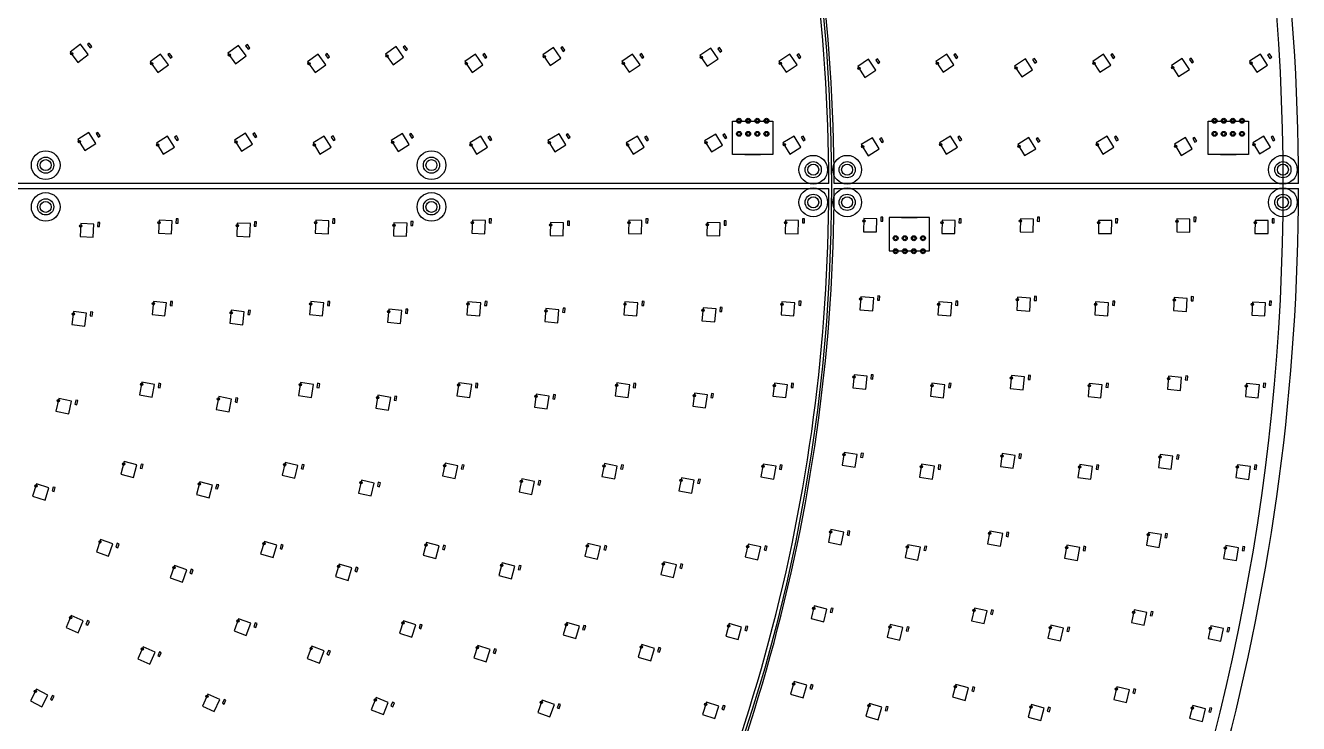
# Model space of a CAD drawing. Header units: millimetres. Extents: x -854 to 854, y -854 to 854.
# Drawn here: x 366.1 to 854, y -206.1 to 61.6 of the extents above; entities that cross this region are included whole.
import ezdxf

# ---------------------------------------------------------------- set-up
doc = ezdxf.new("R2010")
doc.units = ezdxf.units.MM
for name, color, linetype in [('CAP', 30, 'Continuous'), ('LED', 7, 'Continuous'), ('MOUNT', 1, 'Continuous'), ('OUTLINE', 2, 'Continuous'), ('WAGO', 3, 'Continuous')]:
    doc.layers.add(name, color=color, linetype=linetype)

msp = doc.modelspace()

# ---------------------------------------------------------------- linework, layer by layer
at = {"layer": 'CAP'}
for points in [[(389.9, 54.3), (390.88, 53.03), (391.51, 53.52), (390.54, 54.79), (389.9, 54.3)], [(450.47, 53.72), (451.42, 52.43), (452.07, 52.91), (451.12, 54.19), (450.47, 53.72)], [(510.89, 53.28), (511.82, 51.97), (512.47, 52.44), (511.54, 53.74), (510.89, 53.28)], [(420.66, 50.36), (421.61, 49.07), (422.25, 49.55), (421.3, 50.83), (420.66, 50.36)], [(481.04, 50.33), (481.97, 49.03), (482.62, 49.5), (481.69, 50.8), (481.04, 50.33)], [(541.33, 50.31), (542.25, 49), (542.9, 49.46), (541.98, 50.77), (541.33, 50.31)], [(571.21, 52.93), (572.13, 51.62), (572.79, 52.08), (571.87, 53.39), (571.21, 52.93)], [(601.56, 50.3), (602.47, 48.98), (603.13, 49.43), (602.22, 50.75), (601.56, 50.3)], [(631.47, 52.65), (632.38, 51.33), (633.03, 51.78), (632.13, 53.1), (631.47, 52.65)], [(661.75, 50.28), (662.65, 48.95), (663.31, 49.4), (662.42, 50.73), (661.75, 50.28)], [(721.91, 50.27), (722.8, 48.94), (723.47, 49.38), (722.58, 50.71), (721.91, 50.27)], [(752.1, 48.44), (752.98, 47.11), (753.65, 47.55), (752.77, 48.88), (752.1, 48.44)], [(782.05, 50.25), (782.93, 48.92), (783.6, 49.36), (782.71, 50.69), (782.05, 50.25)], [(812.21, 48.56), (813.09, 47.22), (813.75, 47.66), (812.88, 49), (812.21, 48.56)], [(842.16, 50.24), (843.04, 48.9), (843.71, 49.34), (842.83, 50.68), (842.16, 50.24)], [(691.98, 48.3), (692.86, 46.97), (693.53, 47.42), (692.64, 48.75), (691.98, 48.3)], [(393.15, 20.11), (394.01, 18.76), (394.68, 19.19), (393.83, 20.54), (393.15, 20.11)], [(453.23, 19.9), (454.08, 18.55), (454.76, 18.97), (453.9, 20.33), (453.23, 19.9)], [(513.28, 19.75), (514.13, 18.39), (514.81, 18.81), (513.96, 20.17), (513.28, 19.75)], [(573.33, 19.63), (574.17, 18.26), (574.85, 18.68), (574.01, 20.05), (573.33, 19.63)], [(633.36, 19.53), (634.2, 18.16), (634.88, 18.58), (634.04, 19.95), (633.36, 19.53)], [(423.25, 18.78), (424.1, 17.43), (424.78, 17.85), (423.92, 19.21), (423.25, 18.78)], [(483.3, 18.77), (484.14, 17.41), (484.82, 17.83), (483.98, 19.19), (483.3, 18.77)], [(543.34, 18.75), (544.18, 17.39), (544.86, 17.81), (544.02, 19.17), (543.34, 18.75)], [(603.37, 18.74), (604.21, 17.38), (604.89, 17.8), (604.05, 19.16), (603.37, 18.74)], [(663.4, 18.74), (664.23, 17.37), (664.91, 17.79), (664.08, 19.15), (663.4, 18.74)], [(693.42, 18.07), (694.25, 16.71), (694.94, 17.12), (694.11, 18.49), (693.42, 18.07)], [(723.42, 18.73), (724.25, 17.36), (724.93, 17.78), (724.1, 19.14), (723.42, 18.73)], [(753.44, 18.12), (754.27, 16.75), (754.95, 17.16), (754.13, 18.53), (753.44, 18.12)], [(783.44, 18.72), (784.26, 17.35), (784.95, 17.77), (784.12, 19.14), (783.44, 18.72)], [(813.46, 18.16), (814.28, 16.79), (814.97, 17.2), (814.14, 18.57), (813.46, 18.16)], [(843.45, 18.72), (844.28, 17.35), (844.96, 17.76), (844.14, 19.13), (843.45, 18.72)], [(393.77, -13.94), (393.7, -15.54), (394.5, -15.57), (394.57, -13.97), (393.77, -13.94)], [(423.82, -12.61), (423.77, -14.21), (424.56, -14.23), (424.62, -12.64), (423.82, -12.61)], [(453.8, -13.73), (453.74, -15.33), (454.54, -15.36), (454.6, -13.76), (453.8, -13.73)], [(483.85, -12.59), (483.79, -14.19), (484.59, -14.21), (484.65, -12.61), (483.85, -12.59)], [(513.83, -13.57), (513.78, -15.17), (514.58, -15.19), (514.63, -13.6), (513.83, -13.57)], [(543.86, -12.57), (543.82, -14.17), (544.62, -14.2), (544.66, -12.6), (543.86, -12.57)], [(573.85, -13.45), (573.81, -15.05), (574.6, -15.07), (574.65, -13.47), (573.85, -13.45)], [(603.88, -12.56), (603.84, -14.16), (604.64, -14.18), (604.68, -12.58), (603.88, -12.56)], [(633.87, -13.35), (633.83, -14.95), (634.63, -14.97), (634.67, -13.37), (633.87, -13.35)], [(663.89, -12.55), (663.85, -14.15), (664.65, -14.17), (664.69, -12.57), (663.89, -12.55)], [(693.91, -11.89), (693.87, -13.49), (694.67, -13.51), (694.71, -11.91), (693.91, -11.89)], [(723.9, -12.54), (723.86, -14.14), (724.66, -14.16), (724.7, -12.56), (723.9, -12.54)], [(753.91, -11.93), (753.88, -13.53), (754.68, -13.55), (754.71, -11.95), (753.91, -11.93)], [(783.91, -12.54), (783.87, -14.14), (784.67, -14.15), (784.71, -12.55), (783.91, -12.54)], [(813.92, -11.97), (813.89, -13.57), (814.69, -13.59), (814.72, -11.99), (813.92, -11.97)], [(843.91, -12.53), (843.88, -14.13), (844.68, -14.15), (844.71, -12.55), (843.91, -12.53)], [(692.73, -42.15), (692.62, -43.74), (693.42, -43.8), (693.52, -42.2), (692.73, -42.15)], [(752.82, -42.28), (752.72, -43.88), (753.52, -43.93), (753.62, -42.33), (752.82, -42.28)], [(812.9, -42.4), (812.81, -43.99), (813.61, -44.04), (813.7, -42.44), (812.9, -42.4)], [(391.05, -48.21), (390.84, -49.79), (391.64, -49.9), (391.85, -48.31), (391.05, -48.21)], [(421.7, -44.24), (421.52, -45.83), (422.31, -45.92), (422.49, -44.33), (421.7, -44.24)], [(451.51, -47.6), (451.33, -49.19), (452.13, -49.28), (452.3, -47.69), (451.51, -47.6)], [(481.99, -44.21), (481.83, -45.8), (482.63, -45.88), (482.78, -44.28), (481.99, -44.21)], [(511.84, -47.15), (511.69, -48.74), (512.48, -48.82), (512.64, -47.22), (511.84, -47.15)], [(542.21, -44.18), (542.07, -45.77), (542.87, -45.84), (543.01, -44.24), (542.21, -44.18)], [(572.1, -46.79), (571.96, -48.38), (572.76, -48.45), (572.9, -46.86), (572.1, -46.79)], [(602.39, -44.15), (602.27, -45.74), (603.07, -45.81), (603.19, -44.21), (602.39, -44.15)], [(632.3, -46.5), (632.18, -48.1), (632.97, -48.16), (633.1, -46.57), (632.3, -46.5)], [(662.54, -44.13), (662.43, -45.72), (663.22, -45.78), (663.34, -44.18), (662.54, -44.13)], [(722.66, -44.11), (722.56, -45.71), (723.36, -45.76), (723.46, -44.16), (722.66, -44.11)], [(782.77, -44.09), (782.67, -45.69), (783.47, -45.74), (783.56, -44.14), (782.77, -44.09)], [(842.85, -44.08), (842.76, -45.68), (843.56, -45.72), (843.65, -44.12), (842.85, -44.08)], [(690.23, -72.32), (690.05, -73.91), (690.85, -74), (691.02, -72.41), (690.23, -72.32)], [(750.51, -72.56), (750.35, -74.15), (751.14, -74.23), (751.3, -72.64), (750.51, -72.56)], [(810.75, -72.76), (810.6, -74.36), (811.4, -74.43), (811.54, -72.84), (810.75, -72.76)], [(417.21, -75.63), (416.92, -77.21), (417.7, -77.35), (418, -75.78), (417.21, -75.63)], [(478.06, -75.63), (477.8, -77.21), (478.59, -77.34), (478.85, -75.77), (478.06, -75.63)], [(538.73, -75.63), (538.5, -77.21), (539.29, -77.33), (539.52, -75.74), (538.73, -75.63)], [(599.26, -75.62), (599.05, -77.2), (599.84, -77.31), (600.05, -75.72), (599.26, -75.62)], [(659.69, -75.6), (659.5, -77.19), (660.29, -77.29), (660.48, -75.7), (659.69, -75.6)], [(720.05, -75.59), (719.88, -77.18), (720.67, -77.27), (720.85, -75.68), (720.05, -75.59)], [(780.36, -75.58), (780.19, -77.17), (780.99, -77.25), (781.15, -75.66), (780.36, -75.58)], [(840.62, -75.56), (840.47, -77.16), (841.26, -77.23), (841.41, -75.64), (840.62, -75.56)], [(385.36, -82.1), (385.02, -83.67), (385.8, -83.84), (386.15, -82.28), (385.36, -82.1)], [(446.69, -81.21), (446.39, -82.78), (447.18, -82.93), (447.48, -81.36), (446.69, -81.21)], [(507.66, -80.52), (507.4, -82.1), (508.19, -82.23), (508.45, -80.65), (507.66, -80.52)], [(568.41, -79.98), (568.18, -81.56), (568.97, -81.67), (569.2, -80.09), (568.41, -79.98)], [(629, -79.53), (628.79, -81.12), (629.58, -81.22), (629.79, -79.64), (629, -79.53)], [(686.42, -102.36), (686.17, -103.94), (686.96, -104.06), (687.21, -102.48), (686.42, -102.36)], [(410.39, -106.6), (409.98, -108.15), (410.75, -108.35), (411.17, -106.81), (410.39, -106.6)], [(472.09, -106.74), (471.73, -108.3), (472.51, -108.48), (472.87, -106.92), (472.09, -106.74)], [(533.42, -106.82), (533.09, -108.39), (533.88, -108.55), (534.2, -106.99), (533.42, -106.82)], [(594.48, -106.87), (594.19, -108.45), (594.97, -108.59), (595.26, -107.02), (594.48, -106.87)], [(655.35, -106.91), (655.08, -108.48), (655.87, -108.62), (656.13, -107.04), (655.35, -106.91)], [(716.07, -106.93), (715.82, -108.51), (716.62, -108.63), (716.86, -107.05), (716.07, -106.93)], [(746.98, -102.72), (746.75, -104.31), (747.54, -104.42), (747.77, -102.83), (746.98, -102.72)], [(776.68, -106.94), (776.45, -108.52), (777.25, -108.63), (777.47, -107.05), (776.68, -106.94)], [(807.46, -103.03), (807.25, -104.61), (808.04, -104.72), (808.25, -103.13), (807.46, -103.03)], [(837.2, -106.94), (836.99, -108.53), (837.79, -108.63), (838, -107.05), (837.2, -106.94)], [(376.74, -115.38), (376.26, -116.9), (377.02, -117.15), (377.5, -115.62), (376.74, -115.38)], [(439.37, -114.36), (438.96, -115.91), (439.73, -116.12), (440.14, -114.57), (439.37, -114.36)], [(501.31, -113.55), (500.95, -115.11), (501.73, -115.29), (502.09, -113.73), (501.31, -113.55)], [(562.8, -112.89), (562.48, -114.46), (563.26, -114.62), (563.58, -113.05), (562.8, -112.89)], [(623.98, -112.34), (623.68, -113.92), (624.47, -114.06), (624.76, -112.49), (623.98, -112.34)], [(681.3, -132.21), (680.99, -133.77), (681.77, -133.93), (682.08, -132.36), (681.3, -132.21)], [(742.24, -132.72), (741.95, -134.29), (742.73, -134.43), (743.02, -132.86), (742.24, -132.72)], [(803.04, -133.15), (802.78, -134.72), (803.56, -134.86), (803.83, -133.28), (803.04, -133.15)], [(401.28, -136.97), (400.75, -138.48), (401.51, -138.75), (402.04, -137.24), (401.28, -136.97)], [(464.1, -137.39), (463.64, -138.92), (464.4, -139.15), (464.87, -137.62), (464.1, -137.39)], [(526.3, -137.66), (525.89, -139.2), (526.66, -139.41), (527.08, -137.87), (526.3, -137.66)], [(588.07, -137.84), (587.7, -139.4), (588.47, -139.58), (588.85, -138.03), (588.07, -137.84)], [(649.52, -137.97), (649.18, -139.53), (649.96, -139.7), (650.3, -138.14), (649.52, -137.97)], [(710.72, -138.06), (710.41, -139.63), (711.2, -139.78), (711.51, -138.21), (710.72, -138.06)], [(771.74, -138.12), (771.46, -139.7), (772.24, -139.84), (772.53, -138.27), (771.74, -138.12)], [(832.62, -138.17), (832.35, -139.75), (833.14, -139.88), (833.41, -138.31), (832.62, -138.17)], [(492.81, -146.1), (492.35, -147.63), (493.11, -147.86), (493.58, -146.33), (492.81, -146.1)], [(555.28, -145.42), (554.87, -146.97), (555.64, -147.18), (556.06, -145.63), (555.28, -145.42)], [(617.24, -144.84), (616.87, -146.4), (617.65, -146.59), (618.02, -145.03), (617.24, -144.84)], [(429.6, -146.88), (429.07, -148.39), (429.82, -148.65), (430.35, -147.14), (429.6, -146.88)], [(674.88, -161.8), (674.5, -163.35), (675.28, -163.54), (675.66, -161.99), (674.88, -161.8)], [(736.29, -162.49), (735.94, -164.06), (736.72, -164.23), (737.07, -162.67), (736.29, -162.49)], [(797.5, -163.08), (797.18, -164.65), (797.96, -164.81), (798.29, -163.24), (797.5, -163.08)], [(389.92, -166.58), (389.28, -168.04), (390.02, -168.36), (390.66, -166.9), (389.92, -166.58)], [(454.12, -167.45), (453.56, -168.94), (454.31, -169.23), (454.87, -167.73), (454.12, -167.45)], [(517.41, -168.03), (516.91, -169.55), (517.67, -169.8), (518.17, -168.28), (517.41, -168.03)], [(580.05, -168.43), (579.6, -169.96), (580.36, -170.19), (580.82, -168.66), (580.05, -168.43)], [(642.22, -168.72), (641.8, -170.26), (642.57, -170.47), (642.99, -168.92), (642.22, -168.72)], [(704.02, -168.93), (703.64, -170.48), (704.42, -170.67), (704.8, -169.12), (704.02, -168.93)], [(765.56, -169.09), (765.2, -170.65), (765.99, -170.82), (766.34, -169.26), (765.56, -169.09)], [(826.87, -169.21), (826.54, -170.77), (827.33, -170.94), (827.65, -169.37), (826.87, -169.21)], [(417.42, -178.57), (416.78, -180.04), (417.51, -180.36), (418.15, -178.89), (417.42, -178.57)], [(482.2, -178.01), (481.64, -179.51), (482.39, -179.79), (482.95, -178.3), (482.2, -178.01)], [(545.89, -177.46), (545.38, -178.98), (546.14, -179.23), (546.65, -177.72), (545.89, -177.46)], [(608.81, -176.95), (608.36, -178.48), (609.13, -178.71), (609.58, -177.18), (608.81, -176.95)], [(667.18, -191.08), (666.74, -192.62), (667.5, -192.84), (667.95, -191.3), (667.18, -191.08)], [(729.15, -192.01), (728.74, -193.56), (729.51, -193.76), (729.92, -192.22), (729.15, -192.01)], [(790.85, -192.79), (790.46, -194.34), (791.24, -194.53), (791.62, -192.98), (790.85, -192.79)], [(376.38, -195.25), (375.64, -196.66), (376.34, -197.04), (377.09, -195.62), (376.38, -195.25)], [(442.2, -196.79), (441.54, -198.25), (442.27, -198.58), (442.93, -197.12), (442.2, -196.79)], [(506.77, -197.83), (506.17, -199.31), (506.92, -199.61), (507.51, -198.12), (506.77, -197.83)], [(570.44, -198.56), (569.91, -200.06), (570.66, -200.33), (571.19, -198.82), (570.44, -198.56)], [(633.46, -199.08), (632.97, -200.61), (633.74, -200.85), (634.22, -199.33), (633.46, -199.08)], [(695.99, -199.48), (695.54, -201.01), (696.31, -201.24), (696.75, -199.7), (695.99, -199.48)], [(758.13, -199.77), (757.71, -201.32), (758.49, -201.53), (758.9, -199.98), (758.13, -199.77)], [(819.97, -200.01), (819.58, -201.56), (820.36, -201.75), (820.74, -200.2), (819.97, -200.01)]]:
    msp.add_lwpolyline(points, dxfattribs=at)
at = {"layer": 'LED'}
for points in [[(387.13, 54.41), (383.16, 51.37), (386.2, 47.4), (390.17, 50.44), (387.13, 54.41)], [(447.7, 53.88), (443.67, 50.91), (446.64, 46.89), (450.67, 49.86), (447.7, 53.88)], [(417.89, 50.52), (413.86, 47.55), (416.83, 43.53), (420.86, 46.5), (417.89, 50.52)], [(478.26, 50.54), (474.2, 47.62), (477.11, 43.56), (481.18, 46.47), (478.26, 50.54)], [(508.12, 53.48), (504.06, 50.56), (506.97, 46.5), (511.03, 49.41), (508.12, 53.48)], [(538.56, 50.55), (534.46, 47.68), (537.33, 43.58), (541.43, 46.45), (538.56, 50.55)], [(568.45, 53.16), (564.35, 50.29), (567.22, 46.2), (571.31, 49.06), (568.45, 53.16)], [(598.79, 50.55), (594.67, 47.72), (597.51, 43.6), (601.63, 46.43), (598.79, 50.55)], [(628.7, 52.91), (624.58, 50.07), (627.41, 45.95), (631.53, 48.78), (628.7, 52.91)], [(658.99, 50.56), (654.85, 47.75), (657.65, 43.61), (661.79, 46.41), (658.99, 50.56)], [(719.15, 50.56), (714.99, 47.78), (717.77, 43.62), (721.93, 46.4), (719.15, 50.56)], [(779.28, 50.56), (775.11, 47.8), (777.87, 43.63), (782.04, 46.39), (779.28, 50.56)], [(809.45, 48.88), (805.26, 46.14), (808, 41.96), (812.19, 44.69), (809.45, 48.88)], [(839.4, 50.56), (835.22, 47.82), (837.96, 43.64), (842.14, 46.38), (839.4, 50.56)], [(689.21, 48.6), (685.06, 45.82), (687.83, 41.66), (691.99, 44.44), (689.21, 48.6)], [(749.34, 48.75), (745.17, 45.99), (747.92, 41.82), (752.1, 44.58), (749.34, 48.75)], [(390.39, 20.46), (386.18, 17.78), (388.86, 13.56), (393.08, 16.25), (390.39, 20.46)], [(450.47, 20.27), (446.24, 17.61), (448.9, 13.38), (453.13, 16.04), (450.47, 20.27)], [(510.53, 20.13), (506.28, 17.49), (508.92, 13.24), (513.17, 15.88), (510.53, 20.13)], [(570.57, 20.02), (566.32, 17.39), (568.94, 13.14), (573.2, 15.76), (570.57, 20.02)], [(630.61, 19.93), (626.35, 17.32), (628.96, 13.05), (633.22, 15.67), (630.61, 19.93)], [(420.49, 19.15), (416.26, 16.49), (418.92, 12.26), (423.15, 14.92), (420.49, 19.15)], [(480.55, 19.15), (476.3, 16.51), (478.94, 12.26), (483.19, 14.9), (480.55, 19.15)], [(540.59, 19.15), (536.33, 16.52), (538.96, 12.27), (543.21, 14.89), (540.59, 19.15)], [(600.62, 19.14), (596.36, 16.53), (598.97, 12.27), (603.23, 14.88), (600.62, 19.14)], [(660.65, 19.14), (656.38, 16.54), (658.98, 12.27), (663.25, 14.87), (660.65, 19.14)], [(690.68, 18.49), (686.4, 15.89), (689, 11.62), (693.27, 14.21), (690.68, 18.49)], [(720.67, 19.14), (716.39, 16.55), (718.99, 12.27), (723.26, 14.87), (720.67, 19.14)], [(750.69, 18.54), (746.42, 15.95), (749, 11.67), (753.28, 14.26), (750.69, 18.54)], [(780.69, 19.14), (776.41, 16.55), (779, 12.27), (783.27, 14.86), (780.69, 19.14)], [(810.71, 18.58), (806.43, 16), (809.01, 11.71), (813.29, 14.3), (810.71, 18.58)], [(840.7, 19.14), (836.42, 16.56), (839, 12.28), (843.28, 14.86), (840.7, 19.14)], [(392.24, -14.62), (387.24, -14.4), (387.02, -19.4), (392.02, -19.62), (392.24, -14.62)], [(422.3, -13.3), (417.3, -13.11), (417.11, -18.11), (422.11, -18.3), (422.3, -13.3)], [(452.28, -14.42), (447.28, -14.23), (447.09, -19.23), (452.09, -19.42), (452.28, -14.42)], [(482.32, -13.29), (477.33, -13.12), (477.16, -18.12), (482.16, -18.29), (482.32, -13.29)], [(512.31, -14.27), (507.31, -14.11), (507.15, -19.1), (512.14, -19.27), (512.31, -14.27)], [(542.34, -13.28), (537.35, -13.13), (537.2, -18.13), (542.2, -18.28), (542.34, -13.28)], [(572.33, -14.15), (567.33, -14.01), (567.19, -19), (572.19, -19.15), (572.33, -14.15)], [(602.36, -13.27), (597.36, -13.14), (597.23, -18.14), (602.23, -18.27), (602.36, -13.27)], [(632.35, -14.06), (627.35, -13.93), (627.22, -18.93), (632.22, -19.06), (632.35, -14.06)], [(662.37, -13.27), (657.37, -13.15), (657.25, -18.15), (662.25, -18.27), (662.37, -13.27)], [(692.39, -12.61), (687.39, -12.5), (687.28, -17.5), (692.28, -17.61), (692.39, -12.61)], [(722.38, -13.26), (717.38, -13.15), (717.27, -18.15), (722.27, -18.26), (722.38, -13.26)], [(752.4, -12.65), (747.4, -12.55), (747.3, -17.55), (752.3, -17.65), (752.4, -12.65)], [(782.39, -13.26), (777.39, -13.16), (777.29, -18.16), (782.29, -18.26), (782.39, -13.26)], [(812.4, -12.69), (807.41, -12.6), (807.31, -17.6), (812.31, -17.69), (812.4, -12.69)], [(842.4, -13.25), (837.4, -13.16), (837.31, -18.16), (842.31, -18.25), (842.4, -13.25)], [(691.18, -42.8), (686.19, -42.47), (685.86, -47.46), (690.85, -47.79), (691.18, -42.8)], [(751.28, -42.94), (746.29, -42.64), (745.99, -47.63), (750.98, -47.93), (751.28, -42.94)], [(811.36, -43.06), (806.37, -42.78), (806.09, -47.77), (811.08, -48.05), (811.36, -43.06)], [(389.47, -48.75), (384.51, -48.1), (383.86, -53.06), (388.82, -53.71), (389.47, -48.75)], [(420.12, -44.82), (415.15, -44.26), (414.59, -49.23), (419.56, -49.79), (420.12, -44.82)], [(449.93, -48.18), (444.97, -47.62), (444.41, -52.59), (449.37, -53.15), (449.93, -48.18)], [(480.42, -44.81), (475.45, -44.32), (474.96, -49.29), (479.93, -49.78), (480.42, -44.81)], [(510.28, -47.75), (505.3, -47.26), (504.81, -52.23), (509.79, -52.72), (510.28, -47.75)], [(540.65, -44.79), (535.67, -44.36), (535.24, -49.34), (540.22, -49.77), (540.65, -44.79)], [(570.54, -47.41), (565.56, -46.97), (565.12, -51.95), (570.1, -52.39), (570.54, -47.41)], [(600.84, -44.78), (595.85, -44.39), (595.46, -49.37), (600.45, -49.76), (600.84, -44.78)], [(630.75, -47.13), (625.76, -46.74), (625.37, -51.73), (630.35, -52.12), (630.75, -47.13)], [(660.99, -44.77), (656, -44.41), (655.65, -49.4), (660.63, -49.76), (660.99, -44.77)], [(721.12, -44.76), (716.13, -44.43), (715.8, -49.42), (720.79, -49.75), (721.12, -44.76)], [(781.22, -44.75), (776.23, -44.45), (775.93, -49.44), (780.92, -49.74), (781.22, -44.75)], [(841.31, -44.74), (836.32, -44.46), (836.04, -49.46), (841.03, -49.74), (841.31, -44.74)], [(688.66, -72.91), (683.69, -72.36), (683.14, -77.33), (688.11, -77.88), (688.66, -72.91)], [(748.94, -73.16), (743.97, -72.65), (743.46, -77.63), (748.44, -78.13), (748.94, -73.16)], [(809.18, -73.37), (804.21, -72.9), (803.74, -77.88), (808.72, -78.35), (809.18, -73.37)], [(415.6, -76.09), (410.69, -75.16), (409.76, -80.07), (414.67, -81), (415.6, -76.09)], [(476.46, -76.13), (471.53, -75.32), (470.71, -80.25), (475.65, -81.06), (476.46, -76.13)], [(537.13, -76.15), (532.19, -75.43), (531.46, -80.37), (536.41, -81.1), (537.13, -76.15)], [(597.67, -76.16), (592.71, -75.51), (592.06, -80.47), (597.02, -81.12), (597.67, -76.16)], [(658.11, -76.17), (653.15, -75.58), (652.55, -80.54), (657.52, -81.13), (658.11, -76.17)], [(718.48, -76.17), (713.51, -75.63), (712.96, -80.6), (717.93, -81.14), (718.48, -76.17)], [(778.79, -76.17), (773.81, -75.67), (773.31, -80.64), (778.29, -81.15), (778.79, -76.17)], [(839.05, -76.17), (834.08, -75.7), (833.61, -80.68), (838.59, -81.15), (839.05, -76.17)], [(383.74, -82.51), (378.86, -81.43), (377.77, -86.31), (382.66, -87.39), (383.74, -82.51)], [(445.08, -81.67), (440.16, -80.74), (439.23, -85.65), (444.15, -86.58), (445.08, -81.67)], [(506.06, -81.02), (501.13, -80.2), (500.31, -85.14), (505.25, -85.95), (506.06, -81.02)], [(566.82, -80.5), (561.87, -79.78), (561.15, -84.72), (566.09, -85.45), (566.82, -80.5)], [(627.42, -80.08), (622.46, -79.43), (621.81, -84.38), (626.76, -85.04), (627.42, -80.08)], [(684.82, -102.87), (679.88, -102.11), (679.12, -107.06), (684.06, -107.82), (684.82, -102.87)], [(408.75, -106.94), (403.92, -105.64), (402.63, -110.47), (407.46, -111.77), (408.75, -106.94)], [(470.46, -107.13), (465.59, -105.99), (464.46, -110.86), (469.33, -112), (470.46, -107.13)], [(531.8, -107.25), (526.9, -106.24), (525.89, -111.14), (530.79, -112.15), (531.8, -107.25)], [(592.87, -107.34), (587.95, -106.43), (587.04, -111.34), (591.96, -112.26), (592.87, -107.34)], [(653.74, -107.4), (648.81, -106.57), (647.98, -111.5), (652.91, -112.33), (653.74, -107.4)], [(714.47, -107.44), (709.53, -106.68), (708.77, -111.62), (713.71, -112.38), (714.47, -107.44)], [(745.39, -103.25), (740.44, -102.55), (739.73, -107.5), (744.68, -108.2), (745.39, -103.25)], [(775.09, -107.47), (770.14, -106.77), (769.44, -111.72), (774.39, -112.42), (775.09, -107.47)], [(805.88, -103.57), (800.92, -102.92), (800.27, -107.88), (805.22, -108.53), (805.88, -103.57)], [(835.62, -107.49), (830.66, -106.84), (830.01, -111.79), (834.97, -112.45), (835.62, -107.49)], [(622.36, -112.81), (617.45, -111.89), (616.54, -116.81), (621.45, -117.72), (622.36, -112.81)], [(375.09, -115.64), (370.32, -114.14), (368.81, -118.91), (373.58, -120.41), (375.09, -115.64)], [(437.73, -114.7), (432.9, -113.41), (431.6, -118.24), (436.43, -119.53), (437.73, -114.7)], [(499.68, -113.94), (494.81, -112.81), (493.67, -117.68), (498.54, -118.81), (499.68, -113.94)], [(561.18, -113.32), (556.28, -112.31), (555.27, -117.21), (560.17, -118.22), (561.18, -113.32)], [(679.68, -132.65), (674.78, -131.67), (673.8, -136.58), (678.71, -137.55), (679.68, -132.65)], [(399.62, -137.18), (394.9, -135.53), (393.25, -140.25), (397.96, -141.9), (399.62, -137.18)], [(462.45, -137.67), (457.66, -136.22), (456.21, -141), (461, -142.45), (462.45, -137.67)], [(740.62, -133.18), (735.71, -132.28), (734.81, -137.2), (739.72, -138.1), (740.62, -133.18)], [(801.44, -133.63), (796.51, -132.8), (795.67, -137.73), (800.6, -138.56), (801.44, -133.63)], [(524.66, -137.99), (519.83, -136.7), (518.54, -141.53), (523.37, -142.82), (524.66, -137.99)], [(586.44, -138.22), (581.57, -137.05), (580.41, -141.91), (585.27, -143.08), (586.44, -138.22)], [(647.89, -138.38), (643.01, -137.32), (641.94, -142.2), (646.83, -143.27), (647.89, -138.38)], [(709.11, -138.5), (704.2, -137.53), (703.23, -142.43), (708.13, -143.4), (709.11, -138.5)], [(770.13, -138.59), (765.22, -137.69), (764.31, -142.61), (769.23, -143.51), (770.13, -138.59)], [(831.02, -138.66), (826.09, -137.82), (825.25, -142.75), (830.18, -143.59), (831.02, -138.66)], [(427.93, -147.09), (423.21, -145.44), (421.56, -150.16), (426.28, -151.81), (427.93, -147.09)], [(491.16, -146.38), (486.37, -144.93), (484.92, -149.71), (489.71, -151.16), (491.16, -146.38)], [(553.64, -145.76), (548.81, -144.47), (547.52, -149.29), (552.35, -150.59), (553.64, -145.76)], [(615.61, -145.22), (610.75, -144.06), (609.58, -148.92), (614.44, -150.09), (615.61, -145.22)], [(673.25, -162.17), (668.39, -160.98), (667.2, -165.84), (672.06, -167.03), (673.25, -162.17)], [(388.25, -166.66), (383.66, -164.66), (381.67, -169.25), (386.25, -171.25), (388.25, -166.66)], [(452.46, -167.62), (447.78, -165.86), (446.01, -170.54), (450.69, -172.3), (452.46, -167.62)], [(734.66, -162.9), (729.78, -161.8), (728.68, -166.68), (733.56, -167.77), (734.66, -162.9)], [(795.88, -163.51), (790.99, -162.49), (789.97, -167.38), (794.86, -168.4), (795.88, -163.51)], [(515.75, -168.27), (511, -166.69), (509.43, -171.44), (514.18, -173.01), (515.75, -168.27)], [(578.4, -168.72), (573.6, -167.3), (572.18, -172.1), (576.98, -173.52), (578.4, -168.72)], [(640.57, -169.05), (635.74, -167.76), (634.45, -172.59), (639.28, -173.88), (640.57, -169.05)], [(702.39, -169.3), (697.53, -168.11), (696.34, -172.97), (701.2, -174.16), (702.39, -169.3)], [(763.93, -169.49), (759.05, -168.39), (757.95, -173.27), (762.83, -174.37), (763.93, -169.49)], [(825.25, -169.64), (820.35, -168.61), (819.33, -173.51), (824.23, -174.53), (825.25, -169.64)], [(415.74, -178.66), (411.16, -176.66), (409.16, -181.24), (413.74, -183.24), (415.74, -178.66)], [(480.53, -178.19), (475.85, -176.43), (474.09, -181.11), (478.77, -182.87), (480.53, -178.19)], [(544.23, -177.7), (539.48, -176.13), (537.91, -180.88), (542.66, -182.45), (544.23, -177.7)], [(607.16, -177.24), (602.37, -175.82), (600.95, -180.62), (605.74, -182.04), (607.16, -177.24)], [(665.53, -191.38), (660.73, -189.98), (659.33, -194.78), (664.13, -196.18), (665.53, -191.38)], [(374.71, -195.21), (370.29, -192.87), (367.95, -197.3), (372.37, -199.63), (374.71, -195.21)], [(440.52, -196.85), (435.97, -194.79), (433.91, -199.34), (438.46, -201.41), (440.52, -196.85)], [(727.51, -192.35), (722.68, -191.05), (721.38, -195.88), (726.21, -197.18), (727.51, -192.35)], [(789.21, -193.15), (784.36, -191.95), (783.16, -196.8), (788.01, -198.01), (789.21, -193.15)], [(505.09, -197.97), (500.45, -196.13), (498.6, -200.77), (503.25, -202.62), (505.09, -197.97)], [(568.78, -198.76), (564.06, -197.09), (562.39, -201.81), (567.11, -203.48), (568.78, -198.76)], [(631.8, -199.34), (627.04, -197.82), (625.52, -202.58), (630.28, -204.1), (631.8, -199.34)], [(694.34, -199.78), (689.54, -198.38), (688.14, -203.18), (692.94, -204.58), (694.34, -199.78)], [(756.48, -200.11), (751.65, -198.82), (750.36, -203.65), (755.19, -204.94), (756.48, -200.11)], [(818.33, -200.37), (813.48, -199.17), (812.27, -204.02), (817.13, -205.23), (818.33, -200.37)]]:
    msp.add_lwpolyline(points, dxfattribs=at)
for centre in [(383.75, 50.68), (444.25, 50.22), (504.62, 49.86), (564.91, 49.58), (625.13, 49.36), (414.44, 46.86), (474.77, 46.92), (535.02, 46.97), (595.23, 47.01), (655.39, 47.04), (685.6, 45.1), (715.53, 47.06), (745.71, 45.27), (775.65, 47.08), (805.8, 45.41), (835.75, 47.1), (386.7, 17.04), (416.78, 15.76), (446.76, 16.88), (476.82, 15.77), (506.8, 16.75), (536.85, 15.78), (566.83, 16.65), (596.87, 15.79), (626.86, 16.58), (656.89, 15.8), (686.91, 15.15), (716.9, 15.8), (746.92, 15.2), (776.92, 15.81), (806.93, 15.25), (836.93, 15.81), (417.32, -14.01), (477.35, -14.03), (507.33, -15.01), (537.37, -14.04), (567.36, -14.91), (597.39, -14.04), (627.38, -14.83), (657.4, -14.05), (687.42, -13.4), (717.41, -14.05), (747.43, -13.45), (777.42, -14.06), (807.44, -13.5), (837.43, -14.06), (387.25, -15.31), (447.3, -15.14), (686.18, -43.37), (746.28, -43.54), (806.37, -43.68), (384.44, -49), (415.1, -45.16), (444.92, -48.52), (475.41, -45.22), (505.26, -48.16), (535.64, -45.26), (565.53, -47.87), (595.83, -45.29), (625.74, -47.64), (655.99, -45.31), (716.12, -45.33), (776.23, -45.35), (836.32, -45.36), (683.64, -73.26), (743.92, -73.55), (410.57, -76.06), (471.43, -76.21), (532.11, -76.33), (592.65, -76.41), (653.09, -76.48), (713.46, -76.53), (773.77, -76.57), (804.17, -73.8), (834.04, -76.6), (378.71, -82.32), (440.05, -81.63), (501.03, -81.1), (561.79, -80.67), (622.39, -80.33), (403.74, -106.52), (465.44, -106.88), (526.77, -107.14), (587.84, -107.32), (648.71, -107.46), (679.79, -103.01), (709.44, -107.57), (740.36, -103.45), (770.06, -107.66), (800.85, -103.82), (830.59, -107.74), (370.09, -115.01), (432.71, -114.29), (494.65, -113.69), (556.15, -113.2), (617.33, -112.79), (394.65, -136.4), (674.65, -132.57), (735.59, -133.18), (796.41, -133.69), (457.45, -137.09), (519.65, -137.58), (581.41, -137.94), (642.86, -138.21), (704.07, -138.42), (765.1, -138.58), (825.98, -138.72), (422.96, -146.31), (486.16, -145.8), (548.63, -145.35), (610.58, -144.94), (383.35, -165.51), (668.23, -161.87), (729.63, -162.69), (790.85, -163.38), (447.51, -166.72), (510.77, -167.56), (573.4, -168.18), (635.56, -168.64), (697.37, -169), (758.9, -169.28), (820.22, -169.51), (410.85, -177.51), (475.58, -177.29), (539.25, -177), (602.16, -176.7), (369.91, -193.69), (660.53, -190.86), (722.49, -191.93), (784.19, -192.83), (435.64, -195.63), (500.16, -196.98), (563.81, -197.96), (626.81, -198.69), (689.33, -199.26), (751.47, -199.7), (813.31, -200.06)]:
    msp.add_circle(centre, 0.45, dxfattribs=at)
at = {"layer": 'MOUNT'}
for centre, radius in [((373.84, 8), 5.5), ((373.84, 8), 3.1), ((373.84, 8), 2.11), ((521.68, 8), 5.5), ((521.68, 8), 3.1), ((521.68, 8), 2.11), ((668, 6.25), 5.5), ((681, 6.25), 5.5), ((848, 6.25), 5.5), ((668, 6.25), 3.1), ((668, 6.25), 2.11), ((681, 6.25), 3.1), ((681, 6.25), 2.11), ((848, 6.25), 3.1), ((848, 6.25), 2.11), ((373.84, -8), 5.5), ((521.68, -8), 5.5), ((668, -6.25), 5.5), ((668, -6.25), 3.1), ((668, -6.25), 2.11), ((681, -6.25), 5.5), ((681, -6.25), 3.1), ((681, -6.25), 2.11), ((848, -6.25), 5.5), ((848, -6.25), 3.1), ((848, -6.25), 2.11), ((373.84, -8), 3.1), ((373.84, -8), 2.11), ((521.68, -8), 3.1), ((521.68, -8), 2.11)]:
    msp.add_circle(centre, radius, dxfattribs=at)
at = {"layer": 'OUTLINE'}
for p, q in [((674, 1), (226, 1)), ((854, 1), (676, 1)), ((226, -1), (674, -1)), ((676, -1), (854, -1))]:
    msp.add_line(p, q, dxfattribs=at)
for radius in [848, 675]:
    msp.add_circle((0, 0), radius, dxfattribs=at)
for radius, start, end in [(854, 360.0671, 389.9329), (676, 360.0848, 389.9152), (674, 360.085, 389.915), (674, 330.085, 359.915), (676, 330.0848, 359.9152), (854, 330.0671, 359.9329)]:
    msp.add_arc((0, 0), radius, start, end, dxfattribs=at)
at = {"layer": 'WAGO'}
for p, q in [((641.82, 12.1), (647.82, 12.1)), ((824.08, 12.1), (830.08, 12.1)), ((701.83, -12.1), (707.83, -12.1))]:
    msp.add_line(p, q, dxfattribs=at)
for points in [[(637.07, 24.8), (652.57, 24.8), (652.57, 12.1), (637.07, 12.1), (637.07, 24.8)], [(819.33, 24.8), (834.83, 24.8), (834.83, 12.1), (819.33, 12.1), (819.33, 24.8)], [(697.08, -24.8), (712.58, -24.8), (712.58, -12.1), (697.08, -12.1), (697.08, -24.8)]]:
    msp.add_lwpolyline(points, dxfattribs=at)
for centre, radius in [((639.57, 25), 0.95), ((639.57, 25), 0.6), ((643.07, 25), 0.95), ((643.07, 25), 0.6), ((646.57, 25), 0.95), ((646.57, 25), 0.6), ((650.07, 25), 0.95), ((650.07, 25), 0.6), ((821.83, 25), 0.95), ((821.83, 25), 0.6), ((825.33, 25), 0.95), ((825.33, 25), 0.6), ((828.83, 25), 0.95), ((828.83, 25), 0.6), ((832.33, 25), 0.95), ((832.33, 25), 0.6), ((639.57, 20), 0.95), ((639.57, 20), 0.6), ((643.07, 20), 0.95), ((643.07, 20), 0.6), ((646.57, 20), 0.95), ((646.57, 20), 0.6), ((650.07, 20), 0.95), ((650.07, 20), 0.6), ((821.83, 20), 0.95), ((821.83, 20), 0.6), ((825.33, 20), 0.95), ((825.33, 20), 0.6), ((828.83, 20), 0.95), ((828.83, 20), 0.6), ((832.33, 20), 0.95), ((832.33, 20), 0.6), ((699.58, -20), 0.95), ((699.58, -20), 0.6), ((703.08, -20), 0.95), ((703.08, -20), 0.6), ((706.58, -20), 0.95), ((706.58, -20), 0.6), ((710.08, -20), 0.95), ((710.08, -20), 0.6), ((699.58, -25), 0.95), ((703.08, -25), 0.95), ((706.58, -25), 0.95), ((710.08, -25), 0.95), ((699.58, -25), 0.6), ((703.08, -25), 0.6), ((706.58, -25), 0.6), ((710.08, -25), 0.6)]:
    msp.add_circle(centre, radius, dxfattribs=at)

doc.saveas('drawing.dxf')
